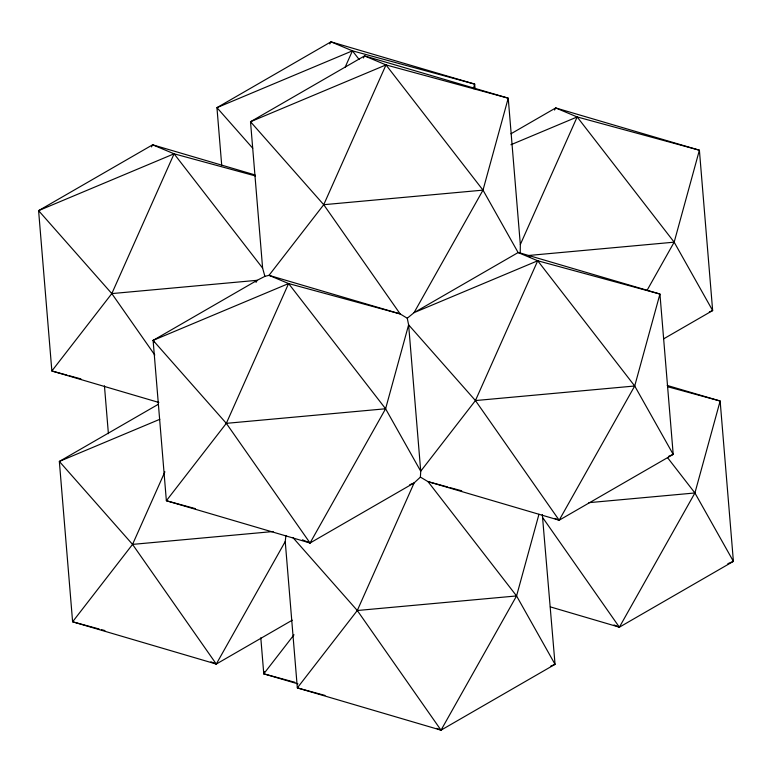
<?xml version="1.0" encoding="UTF-8"?>
<svg xmlns="http://www.w3.org/2000/svg" width="772" height="772" viewBox="0 0 772 772"><rect width="100%" height="100%" fill="white"/><g stroke="black" fill="none" stroke-linecap="round" stroke-linejoin="round"><path stroke-width="1.16" d="M264.902 276.357L262.615 268.106L250.514 121.744L364.538 55.912L508.227 98.179L520.328 244.541L520.241 253.013L659.935 294.045L673.203 454.39L559.169 520.222L428.026 481.641L420.402 477.106L420.721 471.2L408.62 324.848L407.259 318.238L400.157 313.924L269.003 275.343L264.902 276.357L257.182 280.304L153.107 340.384L166.366 500.738L310.055 543.005L414.13 482.915L420.402 477.106M542.311 514.519L555.049 664.335L441.024 730.167L297.336 687.9L285.235 541.539L285.93 535.45M297.982 683.886L263.773 673.821L264.41 671.524M302.441 539.811L310.055 543.005L385.595 408.774L408.62 324.848L475.436 400.562L559.169 520.222L634.709 386L659.935 294.045L537.717 260.772L518.128 252.56L483.002 190.134L386 64.916L364.538 55.912L363.361 58.006M473.4 88.703L474.664 84.1L330.976 41.833L216.951 107.665L221.709 165.256M407.259 318.238L414.053 312.65L483.002 190.134L508.227 98.179L386 64.916L250.514 121.744L323.729 204.705L400.157 313.924L288.593 283.556L269.003 275.343L323.729 204.705L386 64.916M436.73 728.363L441.024 730.167L516.564 595.936L538.962 514.277M647.061 290.34L674.168 242.167L699.393 150.212L555.715 107.945L510.958 133.788M550.349 606.888L619.376 627.192L694.916 492.97L720.141 401.015L667.22 385.45M158.849 402.463L51.859 370.985L111.815 293.592L174.086 153.802L255.426 175.948M292.26 620.186L216.285 664.055L72.607 621.788L132.552 544.395L164.899 471.798M345.084 67.338L352.437 50.836L474.664 84.1L475.06 88.905M195.422 508.642L166.366 500.738L226.321 423.345L288.593 283.556L385.595 408.774L420.721 471.2L475.436 400.562L537.717 260.772L634.709 386L673.203 454.39L668.784 456.242M325.012 695.427L297.336 687.9L357.291 610.507L414.13 482.915L409.71 484.768M520.328 244.541L577.167 116.948L699.393 150.212L712.653 310.566L663.737 338.802M151.447 146.902L152.624 144.808L255.011 174.926M329.798 43.936L330.976 41.833L352.437 50.836L359.077 59.405M256.014 282.378L257.182 280.304L111.815 293.592L38.6 210.64L152.624 144.808L174.086 153.802L262.615 268.106M210.92 661.807L216.285 664.055L285.235 541.539M554.537 110.039L555.715 107.945L577.167 116.948L674.168 242.167L712.653 310.566L709.343 311.956M294.904 682.294L263.773 673.821L294.016 634.777M158.212 404.354L59.347 461.434L72.607 621.788L99.125 629.006M614.01 624.944L619.376 627.192L733.4 561.36L720.141 401.015L667.848 386.782M352.437 50.836L216.951 107.665L252.743 148.234M174.086 153.802L38.6 210.64L51.859 370.985L66.971 375.095M510.919 144.74L577.167 116.948M154.275 342.469L153.107 340.384L288.593 283.556M159.823 419.292L59.347 461.434L132.552 544.395L216.285 664.055M537.717 260.772L414.053 312.65L518.128 252.56L520.241 253.013L519.315 252.811M727.851 563.685L733.4 561.36L694.916 492.97L667.616 457.728M550.61 666.197L555.049 664.335L516.564 595.936L428.026 481.641L447.779 487.016M323.729 204.705L483.002 190.134M674.168 242.167L528.791 255.464L530.161 257.414M153.107 340.384L226.321 423.345L385.595 408.774M475.436 400.562L634.709 386M132.552 544.395L273.163 531.532M588.862 502.668L694.916 492.97M292.849 537.495L357.291 610.507L516.564 595.936M69.297 375.732L80.915 378.898M450.105 487.653L461.724 490.818M101.431 629.634L104.895 630.57M554.817 518.398L559.169 520.222M542.948 517.973L619.376 627.192M226.321 423.345L310.055 543.005M357.291 610.507L441.024 730.167M111.815 293.592L154.805 355.033M260.801 637.826L263.773 673.821M104.442 385.817L108.398 433.681"/></g></svg>
